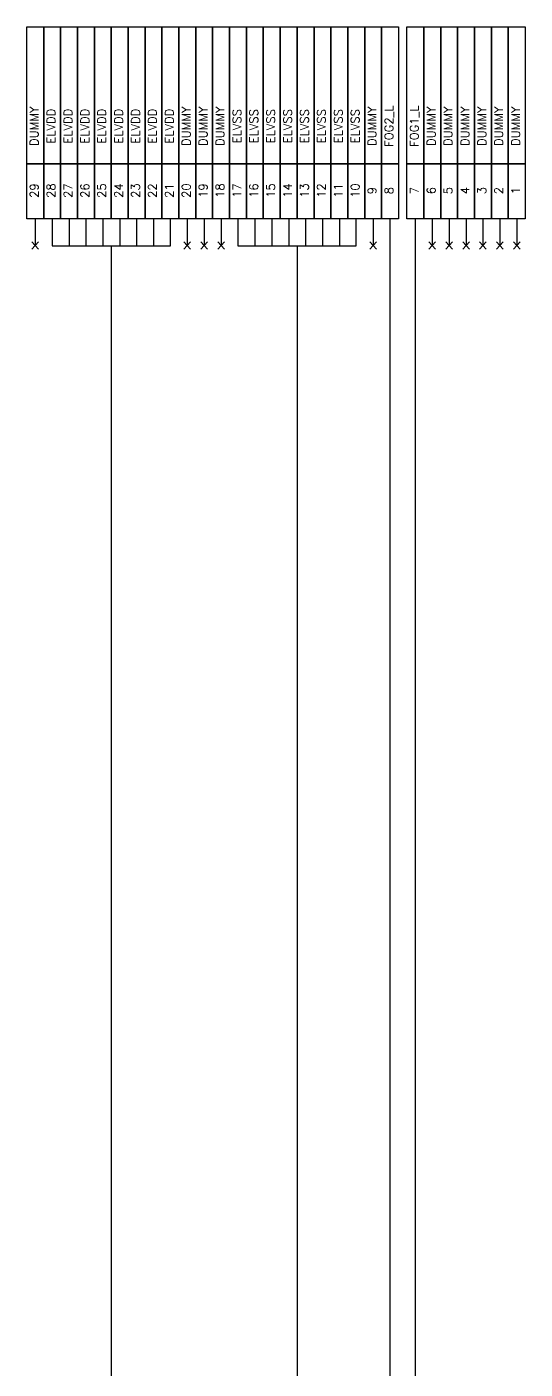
# Model space of a CAD drawing. Extents: x 10 to 206, y -65 to 73.
# Drawn here: x 106.31 to 116.31, y -46.79 to -19.9 of the extents above; entities that cross this region are included whole.
import ezdxf
from ezdxf.enums import TextEntityAlignment as Align

# ---------------------------------------------------------------- set-up
doc = ezdxf.new("R2010")
doc.units = 0
doc.header["$LTSCALE"] = 0.5
doc.layers.add('08 Dimension&pin assignment', color=7, linetype='Continuous')
doc.styles.add('BWCUSTNM', font='txt.shx', dxfattribs={"bigfont": 'AllInOneBig.shx'})

msp = doc.modelspace()

# ---------------------------------------------------------------- linework, layer by layer
at = {"layer": '08 Dimension&pin assignment'}
for points in [[(106.31104462, -19.9016082), (106.64984462, -19.9016082), (106.64984462, -22.64575372), (106.31104462, -22.64575372)], [(106.64984462, -19.9016082), (106.98864462, -19.9016082), (106.98864462, -22.64575372), (106.64984462, -22.64575372)], [(106.98864462, -19.9016082), (107.32744462, -19.9016082), (107.32744462, -22.64575372), (106.98864462, -22.64575372)], [(107.32744462, -19.9016082), (107.66624462, -19.9016082), (107.66624462, -22.64575372), (107.32744462, -22.64575372)], [(107.66624462, -19.9016082), (108.00504462, -19.9016082), (108.00504462, -22.64575372), (107.66624462, -22.64575372)], [(108.00504462, -19.9016082), (108.34384462, -19.9016082), (108.34384462, -22.64575372), (108.00504462, -22.64575372)], [(108.34384462, -19.9016082), (108.68264462, -19.9016082), (108.68264462, -22.64575372), (108.34384462, -22.64575372)], [(108.68264462, -19.9016082), (109.02144462, -19.9016082), (109.02144462, -22.64575372), (108.68264462, -22.64575372)], [(109.02144462, -19.9016082), (109.36024462, -19.9016082), (109.36024462, -22.64575372), (109.02144462, -22.64575372)], [(109.36024462, -19.9016082), (109.69904462, -19.9016082), (109.69904462, -22.64575372), (109.36024462, -22.64575372)], [(109.69904462, -19.9016082), (110.03784462, -19.9016082), (110.03784462, -22.64575372), (109.69904462, -22.64575372)], [(110.03784462, -19.9016082), (110.37664462, -19.9016082), (110.37664462, -22.64575372), (110.03784462, -22.64575372)], [(110.37664462, -19.9016082), (110.71544462, -19.9016082), (110.71544462, -22.64575372), (110.37664462, -22.64575372)], [(110.71544462, -19.9016082), (111.05424462, -19.9016082), (111.05424462, -22.64575372), (110.71544462, -22.64575372)], [(111.05424462, -19.9016082), (111.39304462, -19.9016082), (111.39304462, -22.64575372), (111.05424462, -22.64575372)], [(111.39304462, -19.9016082), (111.73184462, -19.9016082), (111.73184462, -22.64575372), (111.39304462, -22.64575372)], [(111.73184462, -19.9016082), (112.07064462, -19.9016082), (112.07064462, -22.64575372), (111.73184462, -22.64575372)], [(112.07064462, -19.9016082), (112.40944462, -19.9016082), (112.40944462, -22.64575372), (112.07064462, -22.64575372)], [(112.40944462, -19.9016082), (112.74824462, -19.9016082), (112.74824462, -22.64575372), (112.40944462, -22.64575372)], [(112.74824462, -19.9016082), (113.08704462, -19.9016082), (113.08704462, -22.64575372), (112.74824462, -22.64575372)], [(113.08704462, -19.9016082), (113.42584462, -19.9016082), (113.42584462, -22.64575372), (113.08704462, -22.64575372)], [(113.42584462, -19.9016082), (113.76464462, -19.9016082), (113.76464462, -22.64575372), (113.42584462, -22.64575372)], [(113.93404462, -19.9016082), (114.27284462, -19.9016082), (114.27284462, -22.64575372), (113.93404462, -22.64575372)], [(114.27284462, -19.9016082), (114.61164462, -19.9016082), (114.61164462, -22.64575372), (114.27284462, -22.64575372)], [(114.61164462, -19.9016082), (114.95044462, -19.9016082), (114.95044462, -22.64575372), (114.61164462, -22.64575372)], [(114.95044462, -19.9016082), (115.28924462, -19.9016082), (115.28924462, -22.64575372), (114.95044462, -22.64575372)], [(115.28924462, -19.9016082), (115.62804462, -19.9016082), (115.62804462, -22.64575372), (115.28924462, -22.64575372)], [(115.62804462, -19.9016082), (115.96684462, -19.9016082), (115.96684462, -22.64575372), (115.62804462, -22.64575372)], [(115.96684462, -19.9016082), (116.30564462, -19.9016082), (116.30564462, -22.64575372), (115.96684462, -22.64575372)], [(106.31104462, -22.64575372), (106.64984462, -22.64575372), (106.64984462, -23.74846268), (106.31104462, -23.74846268)], [(106.64984462, -22.64575372), (106.98864462, -22.64575372), (106.98864462, -23.74846268), (106.64984462, -23.74846268)], [(106.98864462, -22.64575372), (107.32744462, -22.64575372), (107.32744462, -23.74846268), (106.98864462, -23.74846268)], [(107.32744462, -22.64575372), (107.66624462, -22.64575372), (107.66624462, -23.74846268), (107.32744462, -23.74846268)], [(107.66624462, -22.64575372), (108.00504462, -22.64575372), (108.00504462, -23.74846268), (107.66624462, -23.74846268)], [(108.00504462, -22.64575372), (108.34384462, -22.64575372), (108.34384462, -23.74846268), (108.00504462, -23.74846268)], [(108.34384462, -22.64575372), (108.68264462, -22.64575372), (108.68264462, -23.74846268), (108.34384462, -23.74846268)], [(108.68264462, -22.64575372), (109.02144462, -22.64575372), (109.02144462, -23.74846268), (108.68264462, -23.74846268)], [(109.02144462, -22.64575372), (109.36024462, -22.64575372), (109.36024462, -23.74846268), (109.02144462, -23.74846268)], [(109.36024462, -22.64575372), (109.69904462, -22.64575372), (109.69904462, -23.74846268), (109.36024462, -23.74846268)], [(109.69904462, -22.64575372), (110.03784462, -22.64575372), (110.03784462, -23.74846268), (109.69904462, -23.74846268)], [(110.03784462, -22.64575372), (110.37664462, -22.64575372), (110.37664462, -23.74846268), (110.03784462, -23.74846268)], [(110.37664462, -22.64575372), (110.71544462, -22.64575372), (110.71544462, -23.74846268), (110.37664462, -23.74846268)], [(110.71544462, -22.64575372), (111.05424462, -22.64575372), (111.05424462, -23.74846268), (110.71544462, -23.74846268)], [(111.05424462, -22.64575372), (111.39304462, -22.64575372), (111.39304462, -23.74846268), (111.05424462, -23.74846268)], [(111.39304462, -22.64575372), (111.73184462, -22.64575372), (111.73184462, -23.74846268), (111.39304462, -23.74846268)], [(111.73184462, -22.64575372), (112.07064462, -22.64575372), (112.07064462, -23.74846268), (111.73184462, -23.74846268)], [(112.07064462, -22.64575372), (112.40944462, -22.64575372), (112.40944462, -23.74846268), (112.07064462, -23.74846268)], [(112.40944462, -22.64575372), (112.74824462, -22.64575372), (112.74824462, -23.74846268), (112.40944462, -23.74846268)], [(112.74824462, -22.64575372), (113.08704462, -22.64575372), (113.08704462, -23.74846268), (112.74824462, -23.74846268)], [(113.08704462, -22.64575372), (113.42584462, -22.64575372), (113.42584462, -23.74846268), (113.08704462, -23.74846268)], [(113.42584462, -22.64575372), (113.76464462, -22.64575372), (113.76464462, -23.74846268), (113.42584462, -23.74846268)], [(113.93404462, -22.64575372), (114.27284462, -22.64575372), (114.27284462, -23.74846268), (113.93404462, -23.74846268)], [(114.27284462, -22.64575372), (114.61164462, -22.64575372), (114.61164462, -23.74846268), (114.27284462, -23.74846268)], [(114.61164462, -22.64575372), (114.95044462, -22.64575372), (114.95044462, -23.74846268), (114.61164462, -23.74846268)], [(114.95044462, -22.64575372), (115.28924462, -22.64575372), (115.28924462, -23.74846268), (114.95044462, -23.74846268)], [(115.28924462, -22.64575372), (115.62804462, -22.64575372), (115.62804462, -23.74846268), (115.28924462, -23.74846268)], [(115.62804462, -22.64575372), (115.96684462, -22.64575372), (115.96684462, -23.74846268), (115.62804462, -23.74846268)], [(115.96684462, -22.64575372), (116.30564462, -22.64575372), (116.30564462, -23.74846268), (115.96684462, -23.74846268)]]:
    msp.add_lwpolyline(points, close=True, dxfattribs=at)
at = {"layer": '08 Dimension&pin assignment', "color": 1}
for points in [[(106.48044462, -23.74846268), (106.48044462, -24.27886189)], [(109.52964462, -23.74846268), (109.52964462, -24.27886189)], [(109.86844462, -23.74846268), (109.86844462, -24.27886189)], [(110.20724462, -23.74846268), (110.20724462, -24.27886189)], [(113.25644462, -23.74846268), (113.25644462, -24.27886189)], [(114.44224462, -23.74846268), (114.44224462, -24.27886189)], [(114.78104462, -23.74846268), (114.78104462, -24.27886189)], [(115.11984462, -23.74846268), (115.11984462, -24.27886189)], [(115.45864462, -23.74846268), (115.45864462, -24.27886189)], [(115.79744462, -23.74846268), (115.79744462, -24.27886189)], [(116.13624462, -23.74846268), (116.13624462, -24.27886189)], [(106.54777942, -24.20669708), (106.41310981, -24.3510267)], [(106.41310981, -24.20669708), (106.54777942, -24.3510267)], [(109.59697942, -24.20669708), (109.46230981, -24.3510267)], [(109.46230981, -24.20669708), (109.59697942, -24.3510267)], [(109.93577942, -24.20669708), (109.80110981, -24.3510267)], [(109.80110981, -24.20669708), (109.93577942, -24.3510267)], [(110.27457942, -24.20669708), (110.13990981, -24.3510267)], [(110.13990981, -24.20669708), (110.27457942, -24.3510267)], [(113.32377942, -24.20669708), (113.18910981, -24.3510267)], [(113.18910981, -24.20669708), (113.32377942, -24.3510267)], [(114.50957942, -24.20669708), (114.37490981, -24.3510267)], [(114.37490981, -24.20669708), (114.50957942, -24.3510267)], [(114.84837942, -24.20669708), (114.71370981, -24.3510267)], [(114.71370981, -24.20669708), (114.84837942, -24.3510267)], [(115.18717942, -24.20669708), (115.05250981, -24.3510267)], [(115.05250981, -24.20669708), (115.18717942, -24.3510267)], [(115.52597942, -24.20669708), (115.39130981, -24.3510267)], [(115.39130981, -24.20669708), (115.52597942, -24.3510267)], [(115.86477942, -24.20669708), (115.73010981, -24.3510267)], [(115.73010981, -24.20669708), (115.86477942, -24.3510267)], [(116.20357942, -24.20669708), (116.06890981, -24.3510267)], [(116.06890981, -24.20669708), (116.20357942, -24.3510267)]]:
    msp.add_lwpolyline(points, dxfattribs=at)
at = {"layer": '08 Dimension&pin assignment'}
for points in [[(106.81924462, -23.74846268), (106.81924462, -24.28541868), (109.19084462, -24.28541868), (109.19084462, -23.74846268)], [(107.15804462, -23.74846268), (107.15804462, -24.28541868)], [(107.49684462, -23.74846268), (107.49684462, -24.28541868)], [(107.83564462, -23.74846268), (107.83564462, -24.28541868)], [(108.17444462, -23.74846268), (108.17444462, -24.28541868)], [(108.51324462, -23.74846268), (108.51324462, -24.28541868)], [(108.85204462, -23.74846268), (108.85204462, -24.28541868)], [(110.54604462, -23.74846268), (110.54604462, -24.28541868), (112.91764462, -24.28541868), (112.91764462, -23.74846268)], [(110.88484462, -23.74846268), (110.88484462, -24.28541868)], [(111.22364462, -23.74846268), (111.22364462, -24.28541868)], [(111.56244462, -23.74846268), (111.56244462, -24.28541868)], [(111.90124462, -23.74846268), (111.90124462, -24.28541868)], [(112.24004462, -23.74846268), (112.24004462, -24.28541868)], [(112.57884462, -23.74846268), (112.57884462, -24.28541868)], [(113.59524462, -51.34781422), (113.59524462, -23.74846268)], [(114.10344462, -51.88791088), (114.10344462, -23.74846268)], [(108.00504462, -24.28541868), (108.00504462, -51.34781422)], [(111.73184462, -24.28541868), (111.73184462, -51.34781422)]]:
    msp.add_lwpolyline(points, dxfattribs=at)

# ---------------------------------------------------------------- texts
at = {"layer": '08 Dimension&pin assignment', "style": 'BWCUSTNM'}
for s, p in [('DUMMY', (106.54335833, -21.89113597)), ('DUMMY', (109.59255833, -21.89113597)), ('DUMMY', (109.93135833, -21.89113597)), ('DUMMY', (110.27015833, -21.89113597)), ('DUMMY', (113.31935833, -21.89113597)), ('FOG2_L', (113.65815833, -21.89113597)), ('FOG1_L', (114.16635833, -21.89113597)), ('DUMMY', (114.50515833, -21.89113597)), ('DUMMY', (114.84395833, -21.89113597)), ('DUMMY', (115.18275833, -21.89113597)), ('DUMMY', (115.52155833, -21.89113597)), ('DUMMY', (115.86035833, -21.89113597)), ('DUMMY', (116.19915833, -21.89113597)), ('ELVDD', (106.88215833, -21.89113597)), ('ELVDD', (107.22095833, -21.89113597)), ('ELVDD', (107.55975833, -21.89113597)), ('ELVDD', (107.89855833, -21.89113597)), ('ELVDD', (108.23735833, -21.89113597)), ('ELVDD', (108.57615833, -21.89113597)), ('ELVDD', (108.91495833, -21.89113597)), ('ELVDD', (109.25375833, -21.89113597)), ('ELVSS', (110.60895833, -21.89113597)), ('ELVSS', (110.94775833, -21.89113597)), ('ELVSS', (111.28655833, -21.89113597)), ('ELVSS', (111.62535833, -21.89113597)), ('ELVSS', (111.96415833, -21.89113597)), ('ELVSS', (112.30295833, -21.89113597)), ('ELVSS', (112.64175833, -21.89113597)), ('ELVSS', (112.98055833, -21.89113597)), ('29', (106.54335833, -23.18075659)), ('28', (106.88215833, -23.18075659)), ('27', (107.22095833, -23.18075659)), ('26', (107.55975833, -23.18075659)), ('25', (107.89855833, -23.18075659)), ('24', (108.23735833, -23.18075659)), ('23', (108.57615833, -23.18075659)), ('22', (108.91495833, -23.18075659)), ('21', (109.25375833, -23.18075659)), ('20', (109.59255833, -23.18075659)), ('19', (109.93135833, -23.18075659)), ('18', (110.27015833, -23.18075659)), ('17', (110.60895833, -23.18075659)), ('16', (110.94775833, -23.18075659)), ('15', (111.28655833, -23.18075659)), ('14', (111.62535833, -23.18075659)), ('13', (111.96415833, -23.18075659)), ('12', (112.30295833, -23.18075659)), ('11', (112.64175833, -23.18075659)), ('10', (112.98055833, -23.18075659)), ('9', (113.31935833, -23.18075659)), ('8', (113.65815833, -23.18075659)), ('7', (114.16635833, -23.18075659)), ('6', (114.50515833, -23.18075659)), ('5', (114.84395833, -23.18075659)), ('4', (115.18275833, -23.18075659)), ('3', (115.52155833, -23.18075659)), ('2', (115.86035833, -23.18075659)), ('1', (116.19915833, -23.18075659))]:
    msp.add_text(s, height=0.1694, rotation=90, dxfattribs=at).set_placement(p, align=Align.CENTER)

doc.saveas('drawing.dxf')
